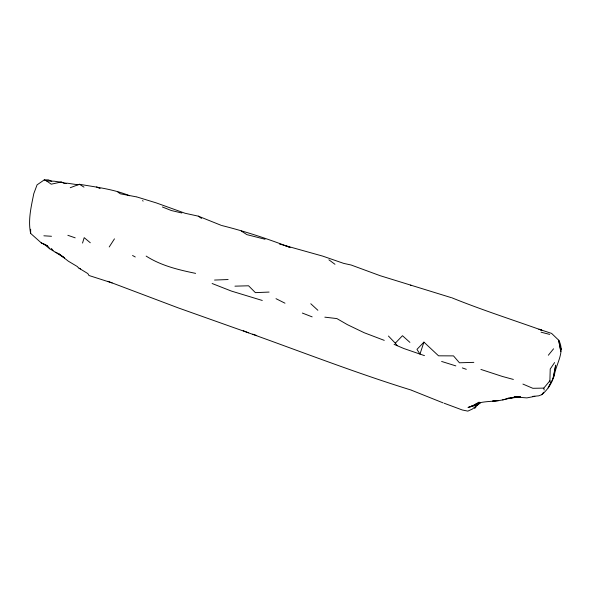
<?xml version="1.0" encoding="UTF-8"?>
<svg xmlns="http://www.w3.org/2000/svg" width="591" height="591" viewBox="0 0 591 591"><rect width="100%" height="100%" fill="white"/><g stroke="black" fill="none" stroke-linecap="round" stroke-linejoin="round"><path stroke-width="0.89" d="M550.465 383.005L549.889 380.803L550.221 369.02L554.602 362.556M451.775 297.761C481.355 309.736 511.732 319.517 541.799 330.214L538.948 329.231L551.602 333.398L558.687 340.209C565.218 351.697 556.523 363.022 554.491 374.413C552.43 382.34 548.123 389.403 541.784 394.677L538.652 395.844L532.439 396.421M82.533 243.071L84.195 237.656L90.297 242.768M473.827 362.364L459.436 362.785L453.496 355.885L438.544 355.819L423.924 342.123L419.965 354.083L403.838 348.52L394.108 344.376M552.962 378.646L555.688 365.09L553.59 377.169L552.814 378.705M549.726 384.837L548.182 387.903L552.644 379.385M109.217 246.964L114.462 238.845M476.028 406.438L477.484 404.34M541.784 394.677L543.654 392.239M548.337 355.235L553.568 348.801M522.909 384.076L532.853 388.302L543.794 388.11L549.889 380.803M444.196 403.247L462.265 409.977L467.843 411.122L472.519 408.965L478.998 403.387M474.566 408.536L475.918 407.088M423.924 342.123L416.965 349.377L419.965 354.083L424.464 355.627M397.196 345.639L395.283 343.179L402.478 335.71L409.903 342.374M477.092 405.47L480.343 402.796L468.013 407.48L478.651 404.074L470.2 406.807L480.343 402.796M51.72 181.274L48.373 179.878L44.251 179.9L37.078 184.843L33.783 193.663C31.205 206.687 27.829 220.14 30.651 233.423L41.252 242.879L47.487 245.856L49.807 248.804L64.574 257.905L58.76 253.731L68.349 261.2L77.414 266.607A61.013 17.841 -45 0 0 80.605 268.905M472.379 406.083L479.146 402.094M70.233 187.724L79.386 184.266C96.333 187.184 113.553 189.142 129.592 195.754M476.006 403.801C486.43 400.21 498.102 402.471 508.4 398.09M502.631 399.922L513.682 397.366M534.862 396.325L526.884 397.891L514.015 396.923L516.741 396.857M512.833 397.492L506.871 398.6L520.678 396.849M496.854 400.58L492.613 401.053L498.427 400.705M520.56 397.004L510.993 397.75L519.171 396.923L515.389 397.019M269.09 292.072L255.401 292.641L248.567 285.785L234.945 286.162M214.548 280.06L228.119 279.536M44.251 179.9L46.586 180.927L54.283 181.215L61.464 182.257M43.874 235.794L51.483 236.274M66.532 183.424L60.88 182.072L51.225 184.185L46.586 180.927M324.843 317.16L336.892 318.579L347.464 324.688L364.211 332.74L384.261 340.364M78.175 184.813L67.33 183.203L64.434 183.506L61.545 182.117M136.624 196.899L120.416 193.833L117.86 192.082M220.968 225.245L198.31 216.158L185.123 213.277L156.275 202.898L137.097 197.017M181.851 212.996L171.346 210.529L162.422 206.983M410.509 285.15L411.077 285.298M541.061 332.201L549.689 334.395M513.372 379.437L502.343 376.445L480.904 369.427M265.056 239.252L246.905 234.642L241.239 230.992M279.403 243.994L322.738 256.125L343.726 263.394L351.135 265.012L380.272 275.738L451.11 297.598M411.691 390.23C351.711 371.732 293.306 348.513 234.102 327.739L178.179 307.867L107.791 281.286M221.603 225.481C244.873 231.288 267.657 238.801 290.041 247.407L284.973 245.546M195.606 273.374C178.452 269.828 161.114 265.706 146.154 256.095M455.831 365.895L441.617 361.448M112.142 282.926L88.96 275.495L87.823 273.567L79.076 268.233M252.734 334.174L256.738 335.548M262.271 300.464L231.369 291.067L212.125 283.51M67.854 235.299L75.19 237.841M462.332 367.92L466.306 369.316M55.258 252.194L57.342 252.955M312.159 316.879L302.356 313.06M443.087 402.877L412.126 390.488M243.241 330.738L248.523 332.814M96.569 186.926L100.108 188.603M41.252 242.879L47.487 245.856M276.004 298.677L284.995 303.198M132.554 255.497L135.273 256.982M79.386 184.266L83.981 187.133M198.31 216.158L201.546 218.426M328.914 259.811L334.971 264.295M142.505 200.593L143.14 201.095M44.052 244.179L49.807 248.804M310.785 303.744L317.877 310.282M388.427 336.035L395.283 343.179M51.365 248.442L53.079 250.562M560.807 348.084L561.45 349.591M543.794 388.11L544.171 390.038M30.651 229.264L30.651 233.423M560.438 349.037L558.687 340.209L560.741 351.549L560.438 349.037"/></g></svg>
